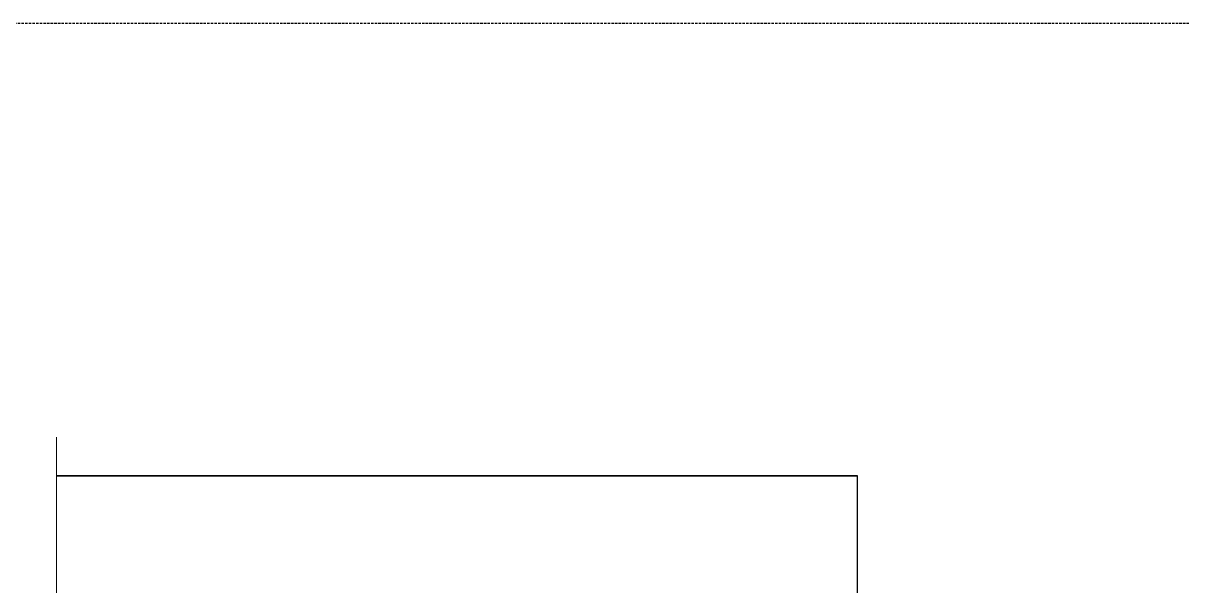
# Model space of a CAD drawing. Header units: millimetres. Extents: x 35877 to 3066687, y -650199 to -40525.
# Drawn here: x 144638.4 to 144877.1, y -179676.1 to -179560.1 of the extents above; entities that cross this region are included whole.
import ezdxf

# ---------------------------------------------------------------- set-up
doc = ezdxf.new("R2010")
doc.units = ezdxf.units.MM
doc.header["$MEASUREMENT"] = 0
doc.linetypes.add('DASHED', pattern=[0.75, 0.5, -0.25])
doc.layers.add('FURNITURE', color=32, linetype='Continuous', lineweight=9)
doc.layers.add('furniture dimensions', color=1, linetype='DASHED', lineweight=0)

msp = doc.modelspace()

# ---------------------------------------------------------------- linework, layer by layer
at = {"layer": 'FURNITURE', "color": 18, "lineweight": 30, "true_color": 0x000000, "transparency": 33554687}
msp.add_line((144645.2533, -179653.3591, 0.0053), (144810.2469, -179653.3591, 0.0053), dxfattribs=at)
at = {"layer": 'FURNITURE', "color": 18, "lineweight": 30, "true_color": 0x000000, "transparency": 33554687, "elevation": 0.0053}
msp.add_lwpolyline([(144645.2533, -179679.3591), (144810.2469, -179679.3591), (144810.2469, -179653.3591), (144645.2533, -179653.3591)], dxfattribs=at)
at = {"layer": 'furniture dimensions', "lineweight": 30, "transparency": 33554687}
msp.add_lwpolyline([(144434.8233, -179560.0595), (145375.5602, -179560.0595), (145375.5602, -179890.9495), (144434.8233, -179890.9495)], close=True, dxfattribs=at)
at = {"layer": 'furniture dimensions', "color": 251, "linetype": 'Continuous', "lineweight": 0, "true_color": 0x636466, "transparency": 33554687, "elevation": 0.0053}
msp.add_lwpolyline([(144645.2533, -179645.3731), (144645.2533, -179744.6851), (144642.8394, -179746.1588), (144647.0902, -179746.4247), (144645.2533, -179747.7866), (144645.2533, -179847.1388)], dxfattribs=at)

doc.saveas('drawing.dxf')
